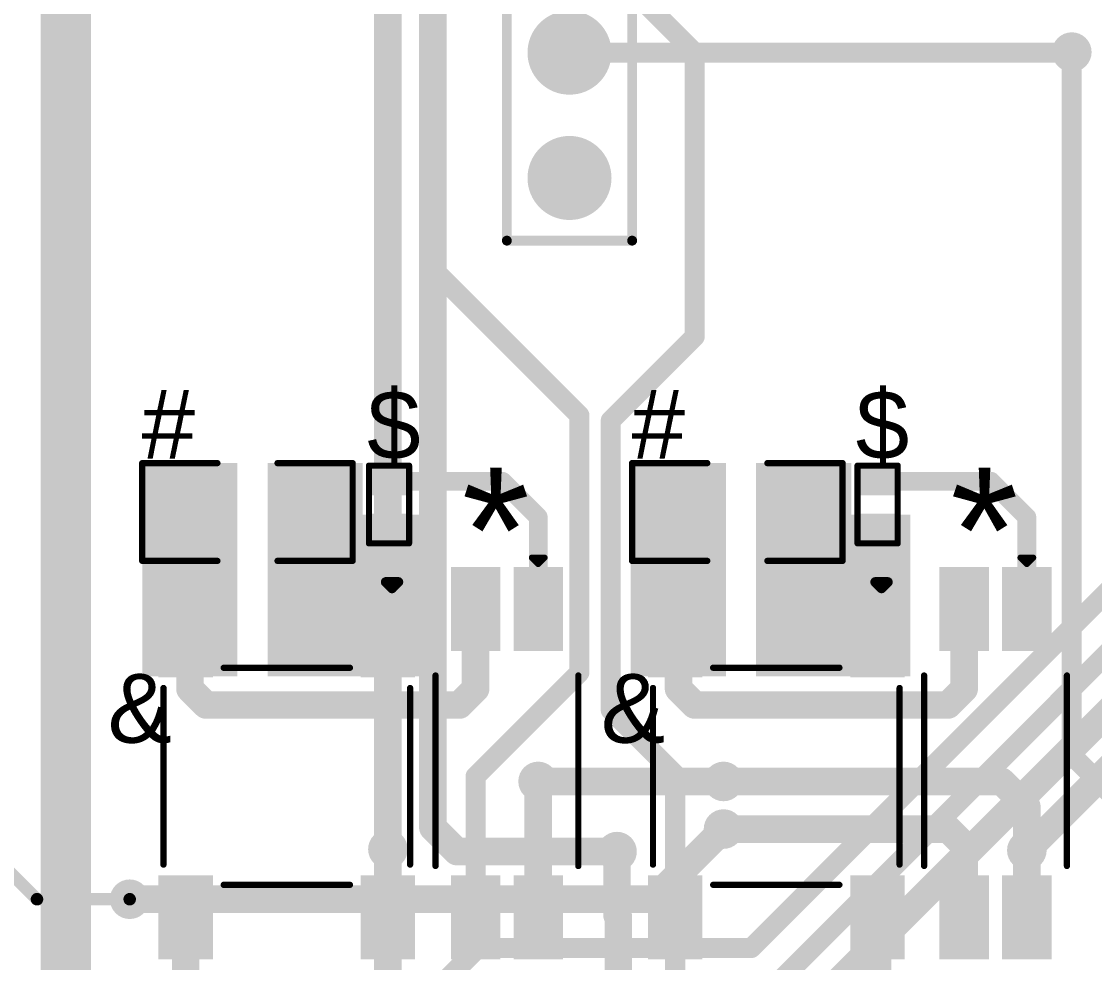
# Model space of a CAD drawing. Header units: millimetres. Extents: x -0.15 to 3.79, y -0.54 to 3.26.
# Drawn here: x 0.575 to 1.431, y 0.299 to 1.05 of the extents above; entities that cross this region are included whole.
import ezdxf

# ---------------------------------------------------------------- set-up
doc = ezdxf.new("R2010")
doc.units = ezdxf.units.MM
doc.header["$MEASUREMENT"] = 0
for name, color, linetype in [('BottomLayer', 5, 'Continuous'), ('BottomSolder', 6, 'Continuous'), ('Mechanical1', 6, 'Continuous'), ('MultiLayer', 9, 'Continuous'), ('PadHoleLayer', 156, 'Continuous'), ('TopLayer', 1, 'Continuous'), ('TopOverlay', 2, 'Continuous'), ('TopPaste', 8, 'Continuous'), ('TopSolder', 216, 'Continuous'), ('ViaHoleLayer', 16, 'Continuous')]:
    doc.layers.add(name, color=color, linetype=linetype)
doc.styles.add('Arial', font='arial.ttf', dxfattribs={"height": 0.2})

# ---------------------------------------------------------------- blocks, each defined once
blk = doc.blocks.new('C___1206_16')
at = {"layer": 'TopLayer'}
for points in [[(-0.08, 0.035), (-0.02, 0.035), (-0.02, -0.035), (-0.08, -0.035)], [(0.02, 0.035), (0.08, 0.035), (0.08, -0.035), (0.02, -0.035)]]:
    blk.add_hatch(color=1, dxfattribs=at).paths.add_polyline_path(points)
at = {"layer": 'TopPaste'}
for points in [[(-0.08, 0.035), (-0.02, 0.035), (-0.02, -0.035), (-0.08, -0.035)], [(0.02, 0.035), (0.08, 0.035), (0.08, -0.035), (0.02, -0.035)]]:
    blk.add_hatch(color=8, dxfattribs=at).paths.add_polyline_path(points)
at = {"layer": 'TopSolder'}
for points in [[(-0.084, 0.039), (-0.016, 0.039), (-0.016, -0.039), (-0.084, -0.039)], [(0.016, 0.039), (0.084, 0.039), (0.084, -0.039), (0.016, -0.039)]]:
    blk.add_hatch(color=216, dxfattribs=at).paths.add_polyline_path(points)
at = {"layer": 'TopOverlay', "const_width": 0.005}
for points in [[(-0.084, 0.039), (-0.024, 0.039)], [(-0.084, -0.039), (-0.084, 0.039)], [(0.024, 0.039), (0.084, 0.039)], [(0.084, -0.039), (0.084, 0.039)], [(-0.084, -0.039), (-0.024, -0.039)], [(0.024, -0.039), (0.084, -0.039)]]:
    blk.add_lwpolyline(points, dxfattribs=at)
at = {"layer": 'TopOverlay', "const_width": 0.0025}
for points in [[(-0.08525, 0.039, 1), (-0.08275, 0.039, 1)], [(-0.08525, 0.039, 1), (-0.08275, 0.039, 1)], [(-0.02525, 0.039, 1), (-0.02275, 0.039, 1)], [(0.02275, 0.039, 1), (0.02525, 0.039, 1)], [(0.08275, 0.039, 1), (0.08525, 0.039, 1)], [(0.08275, 0.039, 1), (0.08525, 0.039, 1)], [(-0.08525, -0.039, 1), (-0.08275, -0.039, 1)], [(-0.08525, -0.039, 1), (-0.08275, -0.039, 1)], [(-0.02525, -0.039, 1), (-0.02275, -0.039, 1)], [(0.02275, -0.039, 1), (0.02525, -0.039, 1)], [(0.08275, -0.039, 1), (0.08525, -0.039, 1)], [(0.08275, -0.039, 1), (0.08525, -0.039, 1)]]:
    blk.add_lwpolyline(points, format="xyb", close=True, dxfattribs=at)
blk = doc.blocks.new('C___1206_17')
at = {"layer": 'TopLayer'}
for points in [[(-0.08, 0.035), (-0.02, 0.035), (-0.02, -0.035), (-0.08, -0.035)], [(0.02, 0.035), (0.08, 0.035), (0.08, -0.035), (0.02, -0.035)]]:
    blk.add_hatch(color=1, dxfattribs=at).paths.add_polyline_path(points)
at = {"layer": 'TopPaste'}
for points in [[(-0.08, 0.035), (-0.02, 0.035), (-0.02, -0.035), (-0.08, -0.035)], [(0.02, 0.035), (0.08, 0.035), (0.08, -0.035), (0.02, -0.035)]]:
    blk.add_hatch(color=8, dxfattribs=at).paths.add_polyline_path(points)
at = {"layer": 'TopSolder'}
for points in [[(-0.084, 0.039), (-0.016, 0.039), (-0.016, -0.039), (-0.084, -0.039)], [(0.016, 0.039), (0.084, 0.039), (0.084, -0.039), (0.016, -0.039)]]:
    blk.add_hatch(color=216, dxfattribs=at).paths.add_polyline_path(points)
at = {"layer": 'TopOverlay', "const_width": 0.005}
for points in [[(-0.084, -0.039), (-0.084, 0.039)], [(-0.084, 0.039), (-0.024, 0.039)], [(0.024, 0.039), (0.084, 0.039)], [(0.084, -0.039), (0.084, 0.039)], [(-0.084, -0.039), (-0.024, -0.039)], [(0.024, -0.039), (0.084, -0.039)]]:
    blk.add_lwpolyline(points, dxfattribs=at)
at = {"layer": 'TopOverlay', "const_width": 0.0025}
for points in [[(-0.08525, 0.039, 1), (-0.08275, 0.039, 1)], [(-0.08525, 0.039, 1), (-0.08275, 0.039, 1)], [(-0.02525, 0.039, 1), (-0.02275, 0.039, 1)], [(0.02275, 0.039, 1), (0.02525, 0.039, 1)], [(0.08275, 0.039, 1), (0.08525, 0.039, 1)], [(0.08275, 0.039, 1), (0.08525, 0.039, 1)], [(-0.08525, -0.039, 1), (-0.08275, -0.039, 1)], [(-0.08525, -0.039, 1), (-0.08275, -0.039, 1)], [(-0.02525, -0.039, 1), (-0.02275, -0.039, 1)], [(0.02275, -0.039, 1), (0.02525, -0.039, 1)], [(0.08275, -0.039, 1), (0.08525, -0.039, 1)], [(0.08275, -0.039, 1), (0.08525, -0.039, 1)]]:
    blk.add_lwpolyline(points, format="xyb", close=True, dxfattribs=at)
blk = doc.blocks.new('SOP_4_1_27_________B____2_6___44')
at = {"layer": 'TopLayer'}
for points in [[(-0.15256, 0.04075), (-0.0935, 0.04075), (-0.0935, 0.00925), (-0.15256, 0.00925)], [(0.0935, 0.04075), (0.15256, 0.04075), (0.15256, 0.00925), (0.0935, 0.00925)], [(0.0935, 0.04075), (0.15256, 0.04075), (0.15256, 0.00925), (0.0935, 0.00925)], [(-0.15256, -0.00925), (-0.0935, -0.00925), (-0.0935, -0.04075), (-0.15256, -0.04075)], [(0.0935, -0.00925), (0.15256, -0.00925), (0.15256, -0.04075), (0.0935, -0.04075)]]:
    blk.add_hatch(color=1, dxfattribs=at).paths.add_polyline_path(points)
at = {"layer": 'TopPaste'}
for points in [[(-0.15256, 0.04075), (-0.0935, 0.04075), (-0.0935, 0.00925), (-0.15256, 0.00925)], [(0.0935, 0.04075), (0.15256, 0.04075), (0.15256, 0.00925), (0.0935, 0.00925)], [(0.0935, 0.04075), (0.15256, 0.04075), (0.15256, 0.00925), (0.0935, 0.00925)], [(-0.15256, -0.00925), (-0.0935, -0.00925), (-0.0935, -0.04075), (-0.15256, -0.04075)], [(0.0935, -0.00925), (0.15256, -0.00925), (0.15256, -0.04075), (0.0935, -0.04075)]]:
    blk.add_hatch(color=8, dxfattribs=at).paths.add_polyline_path(points)
at = {"layer": 'TopSolder'}
for points in [[(-0.15656, 0.04475), (-0.0895, 0.04475), (-0.0895, 0.00525), (-0.15656, 0.00525)], [(0.0895, 0.04475), (0.15656, 0.04475), (0.15656, 0.00525), (0.0895, 0.00525)], [(0.0895, 0.04475), (0.15656, 0.04475), (0.15656, 0.00525), (0.0895, 0.00525)], [(-0.15656, -0.00525), (-0.0895, -0.00525), (-0.0895, -0.04475), (-0.15656, -0.04475)], [(0.0895, -0.00525), (0.15656, -0.00525), (0.15656, -0.04475), (0.0895, -0.04475)]]:
    blk.add_hatch(color=216, dxfattribs=at).paths.add_polyline_path(points)
at = {"layer": 'TopOverlay', "const_width": 0.005}
for points in [[(0.082, 0.057), (-0.07, 0.057)], [(-0.159, 0.025), (-0.164, 0.03)], [(-0.164, 0.02), (-0.164, 0.03)], [(-0.164, 0.02), (-0.159, 0.025)], [(0.082, -0.057), (-0.07, -0.057)]]:
    blk.add_lwpolyline(points, dxfattribs=at)
at = {"layer": 'TopOverlay', "const_width": 0.0025}
for points in [[(-0.07125, 0.057, 1), (-0.06875, 0.057, 1)], [(0.08075, 0.057, 1), (0.08325, 0.057, 1)], [(-0.16525, 0.03, 1), (-0.16275, 0.03, 1)], [(-0.16525, 0.03, 1), (-0.16275, 0.03, 1)], [(-0.16025, 0.025, 1), (-0.15775, 0.025, 1)], [(-0.16025, 0.025, 1), (-0.15775, 0.025, 1)], [(-0.16525, 0.02, 1), (-0.16275, 0.02, 1)], [(-0.16525, 0.02, 1), (-0.16275, 0.02, 1)], [(-0.07125, -0.057, 1), (-0.06875, -0.057, 1)], [(0.08075, -0.057, 1), (0.08325, -0.057, 1)]]:
    blk.add_lwpolyline(points, format="xyb", close=True, dxfattribs=at)
blk = doc.blocks.new('SOP_4_1_27_________B____2_6___45')
at = {"layer": 'TopLayer'}
for points in [[(-0.15256, 0.04075), (-0.0935, 0.04075), (-0.0935, 0.00925), (-0.15256, 0.00925)], [(0.0935, 0.04075), (0.15256, 0.04075), (0.15256, 0.00925), (0.0935, 0.00925)], [(0.0935, 0.04075), (0.15256, 0.04075), (0.15256, 0.00925), (0.0935, 0.00925)], [(-0.15256, -0.00925), (-0.0935, -0.00925), (-0.0935, -0.04075), (-0.15256, -0.04075)], [(0.0935, -0.00925), (0.15256, -0.00925), (0.15256, -0.04075), (0.0935, -0.04075)]]:
    blk.add_hatch(color=1, dxfattribs=at).paths.add_polyline_path(points)
at = {"layer": 'TopPaste'}
for points in [[(-0.15256, 0.04075), (-0.0935, 0.04075), (-0.0935, 0.00925), (-0.15256, 0.00925)], [(0.0935, 0.04075), (0.15256, 0.04075), (0.15256, 0.00925), (0.0935, 0.00925)], [(0.0935, 0.04075), (0.15256, 0.04075), (0.15256, 0.00925), (0.0935, 0.00925)], [(-0.15256, -0.00925), (-0.0935, -0.00925), (-0.0935, -0.04075), (-0.15256, -0.04075)], [(0.0935, -0.00925), (0.15256, -0.00925), (0.15256, -0.04075), (0.0935, -0.04075)]]:
    blk.add_hatch(color=8, dxfattribs=at).paths.add_polyline_path(points)
at = {"layer": 'TopSolder'}
for points in [[(-0.15656, 0.04475), (-0.0895, 0.04475), (-0.0895, 0.00525), (-0.15656, 0.00525)], [(0.0895, 0.04475), (0.15656, 0.04475), (0.15656, 0.00525), (0.0895, 0.00525)], [(0.0895, 0.04475), (0.15656, 0.04475), (0.15656, 0.00525), (0.0895, 0.00525)], [(-0.15656, -0.00525), (-0.0895, -0.00525), (-0.0895, -0.04475), (-0.15656, -0.04475)], [(0.0895, -0.00525), (0.15656, -0.00525), (0.15656, -0.04475), (0.0895, -0.04475)]]:
    blk.add_hatch(color=216, dxfattribs=at).paths.add_polyline_path(points)
at = {"layer": 'TopOverlay', "const_width": 0.005}
for points in [[(0.082, 0.057), (-0.07, 0.057)], [(-0.159, 0.025), (-0.164, 0.03)], [(-0.164, 0.02), (-0.164, 0.03)], [(-0.164, 0.02), (-0.159, 0.025)], [(0.082, -0.057), (-0.07, -0.057)]]:
    blk.add_lwpolyline(points, dxfattribs=at)
at = {"layer": 'TopOverlay', "const_width": 0.0025}
for points in [[(-0.07125, 0.057, 1), (-0.06875, 0.057, 1)], [(0.08075, 0.057, 1), (0.08325, 0.057, 1)], [(-0.16525, 0.03, 1), (-0.16275, 0.03, 1)], [(-0.16525, 0.03, 1), (-0.16275, 0.03, 1)], [(-0.16025, 0.025, 1), (-0.15775, 0.025, 1)], [(-0.16025, 0.025, 1), (-0.15775, 0.025, 1)], [(-0.16525, 0.02, 1), (-0.16275, 0.02, 1)], [(-0.16525, 0.02, 1), (-0.16275, 0.02, 1)], [(-0.07125, -0.057, 1), (-0.06875, -0.057, 1)], [(0.08075, -0.057, 1), (0.08325, -0.057, 1)]]:
    blk.add_lwpolyline(points, format="xyb", close=True, dxfattribs=at)
blk = doc.blocks.new('R___0402_89')
at = {"layer": 'TopLayer'}
for points in [[(-0.0275, -0.0125), (-0.0275, 0.0125), (-0.0095, 0.0125), (-0.0095, -0.0125)], [(0.0095, -0.0125), (0.0095, 0.0125), (0.0275, 0.0125), (0.0275, -0.0125)]]:
    blk.add_hatch(color=1, dxfattribs=at).paths.add_polyline_path(points)
at = {"layer": 'TopPaste'}
for points in [[(-0.0275, -0.0125), (-0.0275, 0.0125), (-0.0095, 0.0125), (-0.0095, -0.0125)], [(0.0095, -0.0125), (0.0095, 0.0125), (0.0275, 0.0125), (0.0275, -0.0125)]]:
    blk.add_hatch(color=8, dxfattribs=at).paths.add_polyline_path(points)
at = {"layer": 'TopSolder'}
for points in [[(-0.02967, -0.01467), (-0.02967, 0.01467), (-0.00733, 0.01467), (-0.00733, -0.01467)], [(0.00733, -0.01467), (0.00733, 0.01467), (0.02967, 0.01467), (0.02967, -0.01467)]]:
    blk.add_hatch(color=216, dxfattribs=at).paths.add_polyline_path(points)
at = {"layer": 'TopOverlay'}
for points, const_width in [([(0.031, 0.016), (-0.031, 0.016)], 0.005), ([(-0.031, -0.016), (-0.031, 0.016)], 0.005), ([(0.031, -0.016), (0.031, 0.016)], 0.005), ([(0.031, -0.016), (-0.031, -0.016)], 0.005), ([(0.032, -0.017), (-0.032, -0.017)], 0.000127)]:
    blk.add_lwpolyline(points, dxfattribs=dict(at, const_width=const_width))
for points, const_width in [([(-0.03225, 0.016, 1), (-0.02975, 0.016, 1)], 0.0025), ([(-0.03225, 0.016, 1), (-0.02975, 0.016, 1)], 0.0025), ([(0.02975, 0.016, 1), (0.03225, 0.016, 1)], 0.0025), ([(0.02975, 0.016, 1), (0.03225, 0.016, 1)], 0.0025), ([(-0.03225, -0.016, 1), (-0.02975, -0.016, 1)], 0.0025), ([(-0.03225, -0.016, 1), (-0.02975, -0.016, 1)], 0.0025), ([(-0.03203, -0.017, 1), (-0.03197, -0.017, 1)], 0.0000635), ([(0.02975, -0.016, 1), (0.03225, -0.016, 1)], 0.0025), ([(0.02975, -0.016, 1), (0.03225, -0.016, 1)], 0.0025), ([(0.03197, -0.017, 1), (0.03203, -0.017, 1)], 0.0000635)]:
    blk.add_lwpolyline(points, format="xyb", close=True, dxfattribs=dict(at, const_width=const_width))
blk = doc.blocks.new('R___0402_90')
at = {"layer": 'TopLayer'}
for points in [[(-0.0275, -0.0125), (-0.0275, 0.0125), (-0.0095, 0.0125), (-0.0095, -0.0125)], [(0.0095, -0.0125), (0.0095, 0.0125), (0.0275, 0.0125), (0.0275, -0.0125)]]:
    blk.add_hatch(color=1, dxfattribs=at).paths.add_polyline_path(points)
at = {"layer": 'TopPaste'}
for points in [[(-0.0275, -0.0125), (-0.0275, 0.0125), (-0.0095, 0.0125), (-0.0095, -0.0125)], [(0.0095, -0.0125), (0.0095, 0.0125), (0.0275, 0.0125), (0.0275, -0.0125)]]:
    blk.add_hatch(color=8, dxfattribs=at).paths.add_polyline_path(points)
at = {"layer": 'TopSolder'}
for points in [[(-0.02967, -0.01467), (-0.02967, 0.01467), (-0.00733, 0.01467), (-0.00733, -0.01467)], [(0.00733, -0.01467), (0.00733, 0.01467), (0.02967, 0.01467), (0.02967, -0.01467)]]:
    blk.add_hatch(color=216, dxfattribs=at).paths.add_polyline_path(points)
at = {"layer": 'TopOverlay'}
for points, const_width in [([(0.031, 0.016), (-0.031, 0.016)], 0.005), ([(-0.031, -0.016), (-0.031, 0.016)], 0.005), ([(0.031, -0.016), (0.031, 0.016)], 0.005), ([(0.031, -0.016), (-0.031, -0.016)], 0.005), ([(0.032, -0.017), (-0.032, -0.017)], 0.000127)]:
    blk.add_lwpolyline(points, dxfattribs=dict(at, const_width=const_width))
for points, const_width in [([(-0.03225, 0.016, 1), (-0.02975, 0.016, 1)], 0.0025), ([(-0.03225, 0.016, 1), (-0.02975, 0.016, 1)], 0.0025), ([(0.02975, 0.016, 1), (0.03225, 0.016, 1)], 0.0025), ([(0.02975, 0.016, 1), (0.03225, 0.016, 1)], 0.0025), ([(-0.03225, -0.016, 1), (-0.02975, -0.016, 1)], 0.0025), ([(-0.03225, -0.016, 1), (-0.02975, -0.016, 1)], 0.0025), ([(-0.03203, -0.017, 1), (-0.03197, -0.017, 1)], 0.0000635), ([(0.02975, -0.016, 1), (0.03225, -0.016, 1)], 0.0025), ([(0.02975, -0.016, 1), (0.03225, -0.016, 1)], 0.0025), ([(0.03197, -0.017, 1), (0.03203, -0.017, 1)], 0.0000635)]:
    blk.add_lwpolyline(points, format="xyb", close=True, dxfattribs=dict(at, const_width=const_width))
blk = doc.blocks.new('HDR1X6__105')
at = {"layer": 'BottomLayer'}
blk.add_hatch(color=5, dxfattribs=at).paths.add_polyline_path([(-0.02953, 0.02953), (0.02953, 0.02953), (0.02953, -0.02953), (-0.02953, -0.02953)])
h = blk.add_hatch(color=5, dxfattribs=at)
edge = h.paths.add_edge_path()
edge.add_arc((0.1, 0), 0.02953, 0, 360)
h = blk.add_hatch(color=5, dxfattribs=at)
edge = h.paths.add_edge_path()
edge.add_arc((0.2, 0), 0.02953, 0, 360)
h = blk.add_hatch(color=5, dxfattribs=at)
edge = h.paths.add_edge_path()
edge.add_arc((0.3, 0), 0.02953, 0, 360)
h = blk.add_hatch(color=5, dxfattribs=at)
edge = h.paths.add_edge_path()
edge.add_arc((0.4, 0), 0.02953, 0, 360)
h = blk.add_hatch(color=5, dxfattribs=at)
edge = h.paths.add_edge_path()
edge.add_arc((0.5, 0), 0.02953, 0, 360)
at = {"layer": 'BottomSolder'}
blk.add_hatch(color=6, dxfattribs=at).paths.add_polyline_path([(-0.03353, 0.03353), (0.03353, 0.03353), (0.03353, -0.03353), (-0.03353, -0.03353)])
h = blk.add_hatch(color=6, dxfattribs=at)
edge = h.paths.add_edge_path()
edge.add_arc((0.1, 0), 0.03353, 0, 360)
h = blk.add_hatch(color=6, dxfattribs=at)
edge = h.paths.add_edge_path()
edge.add_arc((0.2, 0), 0.03353, 0, 360)
h = blk.add_hatch(color=6, dxfattribs=at)
edge = h.paths.add_edge_path()
edge.add_arc((0.3, 0), 0.03353, 0, 360)
h = blk.add_hatch(color=6, dxfattribs=at)
edge = h.paths.add_edge_path()
edge.add_arc((0.4, 0), 0.03353, 0, 360)
h = blk.add_hatch(color=6, dxfattribs=at)
edge = h.paths.add_edge_path()
edge.add_arc((0.5, 0), 0.03353, 0, 360)
at = {"layer": 'MultiLayer'}
blk.add_hatch(color=9, dxfattribs=at).paths.add_polyline_path([(-0.02953, 0.02953), (0.02953, 0.02953), (0.02953, -0.02953), (-0.02953, -0.02953)])
h = blk.add_hatch(color=9, dxfattribs=at)
edge = h.paths.add_edge_path()
edge.add_arc((0.1, 0), 0.02953, 0, 360)
h = blk.add_hatch(color=9, dxfattribs=at)
edge = h.paths.add_edge_path()
edge.add_arc((0.2, 0), 0.02953, 0, 360)
h = blk.add_hatch(color=9, dxfattribs=at)
edge = h.paths.add_edge_path()
edge.add_arc((0.3, 0), 0.02953, 0, 360)
h = blk.add_hatch(color=9, dxfattribs=at)
edge = h.paths.add_edge_path()
edge.add_arc((0.4, 0), 0.02953, 0, 360)
h = blk.add_hatch(color=9, dxfattribs=at)
edge = h.paths.add_edge_path()
edge.add_arc((0.5, 0), 0.02953, 0, 360)
at = {"layer": 'PadHoleLayer'}
h = blk.add_hatch(color=156, dxfattribs=at)
edge = h.paths.add_edge_path()
edge.add_arc((0, 0), 0.01772, 0, 360)
h = blk.add_hatch(color=156, dxfattribs=at)
edge = h.paths.add_edge_path()
edge.add_arc((0.1, 0), 0.01772, 0, 360)
h = blk.add_hatch(color=156, dxfattribs=at)
edge = h.paths.add_edge_path()
edge.add_arc((0.2, 0), 0.01772, 0, 360)
h = blk.add_hatch(color=156, dxfattribs=at)
edge = h.paths.add_edge_path()
edge.add_arc((0.3, 0), 0.01772, 0, 360)
h = blk.add_hatch(color=156, dxfattribs=at)
edge = h.paths.add_edge_path()
edge.add_arc((0.4, 0), 0.01772, 0, 360)
h = blk.add_hatch(color=156, dxfattribs=at)
edge = h.paths.add_edge_path()
edge.add_arc((0.5, 0), 0.01772, 0, 360)
at = {"layer": 'TopLayer'}
blk.add_hatch(color=1, dxfattribs=at).paths.add_polyline_path([(-0.02953, 0.02953), (0.02953, 0.02953), (0.02953, -0.02953), (-0.02953, -0.02953)])
h = blk.add_hatch(color=1, dxfattribs=at)
edge = h.paths.add_edge_path()
edge.add_arc((0.1, 0), 0.02953, 0, 360)
h = blk.add_hatch(color=1, dxfattribs=at)
edge = h.paths.add_edge_path()
edge.add_arc((0.2, 0), 0.02953, 0, 360)
h = blk.add_hatch(color=1, dxfattribs=at)
edge = h.paths.add_edge_path()
edge.add_arc((0.3, 0), 0.02953, 0, 360)
h = blk.add_hatch(color=1, dxfattribs=at)
edge = h.paths.add_edge_path()
edge.add_arc((0.4, 0), 0.02953, 0, 360)
h = blk.add_hatch(color=1, dxfattribs=at)
edge = h.paths.add_edge_path()
edge.add_arc((0.5, 0), 0.02953, 0, 360)
at = {"layer": 'TopSolder'}
blk.add_hatch(color=216, dxfattribs=at).paths.add_polyline_path([(-0.03353, 0.03353), (0.03353, 0.03353), (0.03353, -0.03353), (-0.03353, -0.03353)])
h = blk.add_hatch(color=216, dxfattribs=at)
edge = h.paths.add_edge_path()
edge.add_arc((0.1, 0), 0.03353, 0, 360)
h = blk.add_hatch(color=216, dxfattribs=at)
edge = h.paths.add_edge_path()
edge.add_arc((0.2, 0), 0.03353, 0, 360)
h = blk.add_hatch(color=216, dxfattribs=at)
edge = h.paths.add_edge_path()
edge.add_arc((0.3, 0), 0.03353, 0, 360)
h = blk.add_hatch(color=216, dxfattribs=at)
edge = h.paths.add_edge_path()
edge.add_arc((0.4, 0), 0.03353, 0, 360)
h = blk.add_hatch(color=216, dxfattribs=at)
edge = h.paths.add_edge_path()
edge.add_arc((0.5, 0), 0.03353, 0, 360)
at = {"layer": 'TopOverlay', "const_width": 0.00787}
for points in [[(0.55, 0.05), (-0.05, 0.05)], [(-0.05, -0.05), (-0.05, 0.05)], [(0.55, -0.05), (0.55, 0.05)], [(0.55, -0.05), (-0.05, -0.05)]]:
    blk.add_lwpolyline(points, dxfattribs=at)
at = {"layer": 'TopOverlay', "const_width": 0.00394}
for points in [[(-0.05197, 0.05, 1), (-0.04803, 0.05, 1)], [(-0.05197, 0.05, 1), (-0.04803, 0.05, 1)], [(0.54803, 0.05, 1), (0.55197, 0.05, 1)], [(0.54803, 0.05, 1), (0.55197, 0.05, 1)], [(-0.05197, -0.05, 1), (-0.04803, -0.05, 1)], [(-0.05197, -0.05, 1), (-0.04803, -0.05, 1)], [(0.54803, -0.05, 1), (0.55197, -0.05, 1)], [(0.54803, -0.05, 1), (0.55197, -0.05, 1)]]:
    blk.add_lwpolyline(points, format="xyb", close=True, dxfattribs=at)
blk = doc.blocks.new('ABS_185')
at = {"layer": 'TopLayer'}
for points in [[(-0.14213, 0.09843), (-0.08307, 0.09843), (-0.08307, 0.06299), (-0.14213, 0.06299)], [(0.08307, 0.09843), (0.14213, 0.09843), (0.14213, 0.06299), (0.08307, 0.06299)], [(-0.14213, -0.06299), (-0.08307, -0.06299), (-0.08307, -0.09843), (-0.14213, -0.09843)], [(0.08307, -0.06299), (0.14213, -0.06299), (0.14213, -0.09843), (0.08307, -0.09843)]]:
    blk.add_hatch(color=1, dxfattribs=at).paths.add_polyline_path(points)
at = {"layer": 'TopPaste'}
for points in [[(-0.14213, 0.09843), (-0.08307, 0.09843), (-0.08307, 0.06299), (-0.14213, 0.06299)], [(0.08307, 0.09843), (0.14213, 0.09843), (0.14213, 0.06299), (0.08307, 0.06299)], [(-0.14213, -0.06299), (-0.08307, -0.06299), (-0.08307, -0.09843), (-0.14213, -0.09843)], [(0.08307, -0.06299), (0.14213, -0.06299), (0.14213, -0.09843), (0.08307, -0.09843)]]:
    blk.add_hatch(color=8, dxfattribs=at).paths.add_polyline_path(points)
at = {"layer": 'TopSolder'}
for points in [[(-0.14613, 0.10243), (-0.07907, 0.10243), (-0.07907, 0.05899), (-0.14613, 0.05899)], [(0.07907, 0.10243), (0.14613, 0.10243), (0.14613, 0.05899), (0.07907, 0.05899)], [(-0.14613, -0.05899), (-0.07907, -0.05899), (-0.07907, -0.10243), (-0.14613, -0.10243)], [(0.07907, -0.05899), (0.14613, -0.05899), (0.14613, -0.10243), (0.07907, -0.10243)]]:
    blk.add_hatch(color=216, dxfattribs=at).paths.add_polyline_path(points)
at = {"layer": 'TopOverlay'}
for points, const_width in [([(0.07047, 0.09843), (-0.07047, 0.09843)], 0.005), ([(-0.155, 0.079), (-0.155, 0.089)], 0.00787), ([(-0.15, 0.084), (-0.155, 0.089)], 0.00787), ([(-0.155, 0.079), (-0.15, 0.084)], 0.00787), ([(-0.08661, -0.05039), (-0.08661, 0.05039)], 0.005), ([(0.08661, -0.05039), (0.08661, 0.05039)], 0.005), ([(0.07047, -0.09843), (-0.07047, -0.09843)], 0.005)]:
    blk.add_lwpolyline(points, dxfattribs=dict(at, const_width=const_width))
for points, const_width in [([(-0.07172, 0.09843, 1), (-0.06922, 0.09843, 1)], 0.0025), ([(0.06922, 0.09843, 1), (0.07172, 0.09843, 1)], 0.0025), ([(-0.15697, 0.089, 1), (-0.15303, 0.089, 1)], 0.00394), ([(-0.15697, 0.089, 1), (-0.15303, 0.089, 1)], 0.00394), ([(-0.15197, 0.084, 1), (-0.14803, 0.084, 1)], 0.00394), ([(-0.15197, 0.084, 1), (-0.14803, 0.084, 1)], 0.00394), ([(-0.15697, 0.079, 1), (-0.15303, 0.079, 1)], 0.00394), ([(-0.15697, 0.079, 1), (-0.15303, 0.079, 1)], 0.00394), ([(-0.08786, 0.05039, 1), (-0.08536, 0.05039, 1)], 0.0025), ([(0.08536, 0.05039, 1), (0.08786, 0.05039, 1)], 0.0025), ([(-0.08786, -0.05039, 1), (-0.08536, -0.05039, 1)], 0.0025), ([(0.08536, -0.05039, 1), (0.08786, -0.05039, 1)], 0.0025), ([(-0.07172, -0.09843, 1), (-0.06922, -0.09843, 1)], 0.0025), ([(0.06922, -0.09843, 1), (0.07172, -0.09843, 1)], 0.0025)]:
    blk.add_lwpolyline(points, format="xyb", close=True, dxfattribs=dict(at, const_width=const_width))
blk = doc.blocks.new('ABS_186')
at = {"layer": 'TopLayer'}
for points in [[(-0.14213, 0.09843), (-0.08307, 0.09843), (-0.08307, 0.06299), (-0.14213, 0.06299)], [(0.08307, 0.09843), (0.14213, 0.09843), (0.14213, 0.06299), (0.08307, 0.06299)], [(-0.14213, -0.06299), (-0.08307, -0.06299), (-0.08307, -0.09843), (-0.14213, -0.09843)], [(0.08307, -0.06299), (0.14213, -0.06299), (0.14213, -0.09843), (0.08307, -0.09843)]]:
    blk.add_hatch(color=1, dxfattribs=at).paths.add_polyline_path(points)
at = {"layer": 'TopPaste'}
for points in [[(-0.14213, 0.09843), (-0.08307, 0.09843), (-0.08307, 0.06299), (-0.14213, 0.06299)], [(0.08307, 0.09843), (0.14213, 0.09843), (0.14213, 0.06299), (0.08307, 0.06299)], [(-0.14213, -0.06299), (-0.08307, -0.06299), (-0.08307, -0.09843), (-0.14213, -0.09843)], [(0.08307, -0.06299), (0.14213, -0.06299), (0.14213, -0.09843), (0.08307, -0.09843)]]:
    blk.add_hatch(color=8, dxfattribs=at).paths.add_polyline_path(points)
at = {"layer": 'TopSolder'}
for points in [[(-0.14613, 0.10243), (-0.07907, 0.10243), (-0.07907, 0.05899), (-0.14613, 0.05899)], [(0.07907, 0.10243), (0.14613, 0.10243), (0.14613, 0.05899), (0.07907, 0.05899)], [(-0.14613, -0.05899), (-0.07907, -0.05899), (-0.07907, -0.10243), (-0.14613, -0.10243)], [(0.07907, -0.05899), (0.14613, -0.05899), (0.14613, -0.10243), (0.07907, -0.10243)]]:
    blk.add_hatch(color=216, dxfattribs=at).paths.add_polyline_path(points)
at = {"layer": 'TopOverlay'}
for points, const_width in [([(0.07047, 0.09843), (-0.07047, 0.09843)], 0.005), ([(-0.155, 0.079), (-0.155, 0.089)], 0.00787), ([(-0.15, 0.084), (-0.155, 0.089)], 0.00787), ([(-0.155, 0.079), (-0.15, 0.084)], 0.00787), ([(-0.08661, -0.05039), (-0.08661, 0.05039)], 0.005), ([(0.08661, -0.05039), (0.08661, 0.05039)], 0.005), ([(0.07047, -0.09843), (-0.07047, -0.09843)], 0.005)]:
    blk.add_lwpolyline(points, dxfattribs=dict(at, const_width=const_width))
for points, const_width in [([(-0.07172, 0.09843, 1), (-0.06922, 0.09843, 1)], 0.0025), ([(0.06922, 0.09843, 1), (0.07172, 0.09843, 1)], 0.0025), ([(-0.15697, 0.089, 1), (-0.15303, 0.089, 1)], 0.00394), ([(-0.15697, 0.089, 1), (-0.15303, 0.089, 1)], 0.00394), ([(-0.15197, 0.084, 1), (-0.14803, 0.084, 1)], 0.00394), ([(-0.15197, 0.084, 1), (-0.14803, 0.084, 1)], 0.00394), ([(-0.15697, 0.079, 1), (-0.15303, 0.079, 1)], 0.00394), ([(-0.15697, 0.079, 1), (-0.15303, 0.079, 1)], 0.00394), ([(-0.08786, 0.05039, 1), (-0.08536, 0.05039, 1)], 0.0025), ([(0.08536, 0.05039, 1), (0.08786, 0.05039, 1)], 0.0025), ([(-0.08786, -0.05039, 1), (-0.08536, -0.05039, 1)], 0.0025), ([(0.08536, -0.05039, 1), (0.08786, -0.05039, 1)], 0.0025), ([(-0.07172, -0.09843, 1), (-0.06922, -0.09843, 1)], 0.0025), ([(0.06922, -0.09843, 1), (0.07172, -0.09843, 1)], 0.0025)]:
    blk.add_lwpolyline(points, format="xyb", close=True, dxfattribs=dict(at, const_width=const_width))

msp = doc.modelspace()

# ---------------------------------------------------------------- hatches: boundary and pattern name
at = {"layer": 'BottomLayer'}
h = msp.add_hatch(color=5, dxfattribs=at)
edge = h.paths.add_edge_path()
edge.add_arc((1.413, 1.026), 0.01181, 0, 360)
h = msp.add_hatch(color=5, dxfattribs=at)
edge = h.paths.add_edge_path()
edge.add_arc((0.987, 0.444), 0.01181, 0, 360)
h = msp.add_hatch(color=5, dxfattribs=at)
edge = h.paths.add_edge_path()
edge.add_arc((1.135, 0.444), 0.01181, 0, 360)
h = msp.add_hatch(color=5, dxfattribs=at)
edge = h.paths.add_edge_path()
edge.add_arc((1.135, 0.406), 0.01181, 0, 360)
h = msp.add_hatch(color=5, dxfattribs=at)
edge = h.paths.add_edge_path()
edge.add_arc((0.86711, 0.38989), 0.01181, 0, 360)
h = msp.add_hatch(color=5, dxfattribs=at)
edge = h.paths.add_edge_path()
edge.add_arc((1.05, 0.388), 0.01181, 0, 360)
h = msp.add_hatch(color=5, dxfattribs=at)
edge = h.paths.add_edge_path()
edge.add_arc((1.37711, 0.389), 0.01181, 0, 360)
h = msp.add_hatch(color=5, dxfattribs=at)
edge = h.paths.add_edge_path()
edge.add_arc((0.661, 0.35), 0.01181, 0, 360)
at = {"layer": 'BottomSolder'}
h = msp.add_hatch(color=6, dxfattribs=at)
edge = h.paths.add_edge_path()
edge.add_arc((1.413, 1.026), 0.01581, 0, 360)
h = msp.add_hatch(color=6, dxfattribs=at)
edge = h.paths.add_edge_path()
edge.add_arc((0.987, 0.444), 0.01581, 0, 360)
h = msp.add_hatch(color=6, dxfattribs=at)
edge = h.paths.add_edge_path()
edge.add_arc((1.135, 0.444), 0.01581, 0, 360)
h = msp.add_hatch(color=6, dxfattribs=at)
edge = h.paths.add_edge_path()
edge.add_arc((1.135, 0.406), 0.01581, 0, 360)
h = msp.add_hatch(color=6, dxfattribs=at)
edge = h.paths.add_edge_path()
edge.add_arc((0.86711, 0.38989), 0.01581, 0, 360)
h = msp.add_hatch(color=6, dxfattribs=at)
edge = h.paths.add_edge_path()
edge.add_arc((1.05, 0.388), 0.01581, 0, 360)
h = msp.add_hatch(color=6, dxfattribs=at)
edge = h.paths.add_edge_path()
edge.add_arc((1.37711, 0.389), 0.01581, 0, 360)
h = msp.add_hatch(color=6, dxfattribs=at)
edge = h.paths.add_edge_path()
edge.add_arc((0.661, 0.35), 0.01581, 0, 360)
at = {"layer": 'TopLayer'}
h = msp.add_hatch(color=1, dxfattribs=at)
edge = h.paths.add_edge_path()
edge.add_arc((1.413, 1.026), 0.01181, 0, 360)
for points in [[(0.671, 0.528), (0.747, 0.528), (0.747, 0.698), (0.671, 0.698)], [(0.771, 0.528), (0.847, 0.528), (0.847, 0.698), (0.771, 0.698)], [(1.061, 0.528), (1.137, 0.528), (1.137, 0.698), (1.061, 0.698)], [(1.161, 0.528), (1.237, 0.528), (1.237, 0.698), (1.161, 0.698)], [(0.833, 0.528), (0.894, 0.528), (0.894, 0.657), (0.833, 0.657)], [(1.223, 0.528), (1.284, 0.528), (1.284, 0.657), (1.223, 0.657)]]:
    msp.add_hatch(color=1, dxfattribs=at).paths.add_polyline_path(points)
h = msp.add_hatch(color=1, dxfattribs=at)
edge = h.paths.add_edge_path()
edge.add_arc((0.987, 0.444), 0.01181, 0, 360)
h = msp.add_hatch(color=1, dxfattribs=at)
edge = h.paths.add_edge_path()
edge.add_arc((1.135, 0.444), 0.01181, 0, 360)
h = msp.add_hatch(color=1, dxfattribs=at)
edge = h.paths.add_edge_path()
edge.add_arc((1.135, 0.406), 0.01181, 0, 360)
h = msp.add_hatch(color=1, dxfattribs=at)
edge = h.paths.add_edge_path()
edge.add_arc((0.86711, 0.38989), 0.01181, 0, 360)
h = msp.add_hatch(color=1, dxfattribs=at)
edge = h.paths.add_edge_path()
edge.add_arc((1.05, 0.388), 0.01181, 0, 360)
h = msp.add_hatch(color=1, dxfattribs=at)
edge = h.paths.add_edge_path()
edge.add_arc((1.37711, 0.389), 0.01181, 0, 360)
h = msp.add_hatch(color=1, dxfattribs=at)
edge = h.paths.add_edge_path()
edge.add_arc((0.661, 0.35), 0.01181, 0, 360)
at = {"layer": 'TopSolder'}
h = msp.add_hatch(color=216, dxfattribs=at)
edge = h.paths.add_edge_path()
edge.add_arc((1.413, 1.026), 0.01581, 0, 360)
h = msp.add_hatch(color=216, dxfattribs=at)
edge = h.paths.add_edge_path()
edge.add_arc((0.987, 0.444), 0.01581, 0, 360)
h = msp.add_hatch(color=216, dxfattribs=at)
edge = h.paths.add_edge_path()
edge.add_arc((1.135, 0.444), 0.01581, 0, 360)
h = msp.add_hatch(color=216, dxfattribs=at)
edge = h.paths.add_edge_path()
edge.add_arc((1.135, 0.406), 0.01581, 0, 360)
h = msp.add_hatch(color=216, dxfattribs=at)
edge = h.paths.add_edge_path()
edge.add_arc((0.86711, 0.38989), 0.01581, 0, 360)
h = msp.add_hatch(color=216, dxfattribs=at)
edge = h.paths.add_edge_path()
edge.add_arc((1.05, 0.388), 0.01581, 0, 360)
h = msp.add_hatch(color=216, dxfattribs=at)
edge = h.paths.add_edge_path()
edge.add_arc((1.37711, 0.389), 0.01581, 0, 360)
h = msp.add_hatch(color=216, dxfattribs=at)
edge = h.paths.add_edge_path()
edge.add_arc((0.661, 0.35), 0.01581, 0, 360)
at = {"layer": 'ViaHoleLayer'}
h = msp.add_hatch(color=16, dxfattribs=at)
edge = h.paths.add_edge_path()
edge.add_arc((1.413, 1.026), 0.00591, 0, 360)
h = msp.add_hatch(color=16, dxfattribs=at)
edge = h.paths.add_edge_path()
edge.add_arc((0.987, 0.444), 0.00591, 0, 360)
h = msp.add_hatch(color=16, dxfattribs=at)
edge = h.paths.add_edge_path()
edge.add_arc((1.135, 0.444), 0.00591, 0, 360)
h = msp.add_hatch(color=16, dxfattribs=at)
edge = h.paths.add_edge_path()
edge.add_arc((1.135, 0.406), 0.00591, 0, 360)
h = msp.add_hatch(color=16, dxfattribs=at)
edge = h.paths.add_edge_path()
edge.add_arc((0.86711, 0.38989), 0.00591, 0, 360)
h = msp.add_hatch(color=16, dxfattribs=at)
edge = h.paths.add_edge_path()
edge.add_arc((1.37711, 0.389), 0.00591, 0, 360)
h = msp.add_hatch(color=16, dxfattribs=at)
edge = h.paths.add_edge_path()
edge.add_arc((1.05, 0.388), 0.00591, 0, 360)
h = msp.add_hatch(color=16, dxfattribs=at)
edge = h.paths.add_edge_path()
edge.add_arc((0.661, 0.35), 0.00591, 0, 360)

# ---------------------------------------------------------------- linework, layer by layer
at = {"layer": 'BottomLayer'}
for points, const_width in [([(0.61, -0.264), (0.61, 1.328)], 0.04), ([(0.86711, 0.38989), (0.86711, 1.2806)], 0.022), ([(0.903, 0.40724), (0.903, 1.21649)], 0.022), ([(1.01206, 1.02554), (1.41046, 1.02554)], 0.016), ([(1.41046, 1.02554), (1.413, 1.023)], 0.016), ([(1.157, 0.311), (1.69454, 0.84854)], 0.016), ([(1.102, 0.207), (1.715, 0.82)], 0.016), ([(1.225, 0.28258), (1.73142, 0.789)], 0.022), ([(1.37711, 0.389), (1.45711, 0.469)], 0.022), ([(0.98711, 0.444), (1.135, 0.444)], 0.022), ([(0.903, 0.40724), (0.92224, 0.388)], 0.022), ([(1.079, 0.35), (1.135, 0.406)], 0.022), ([(0.92224, 0.388), (1.05, 0.388)], 0.022), ([(0.661, 0.35), (1.079, 0.35)], 0.022), ([(0.848, 0.22), (0.939, 0.311)], 0.016), ([(0.939, 0.311), (1.157, 0.311)], 0.016)]:
    msp.add_lwpolyline(points, dxfattribs=dict(at, const_width=const_width))
for points, const_width in [([(1.00806, 1.02554, 1), (1.01606, 1.02554, 1)], 0.008), ([(1.40646, 1.02554, 1), (1.41446, 1.02554, 1)], 0.008), ([(1.40646, 1.02554, 1), (1.41446, 1.02554, 1)], 0.008), ([(1.409, 1.023, 1), (1.417, 1.023, 1)], 0.008), ([(0.98161, 0.444, 1), (0.99261, 0.444, 1)], 0.011), ([(1.1295, 0.444, 1), (1.1405, 0.444, 1)], 0.011), ([(0.8975, 0.40724, 1), (0.9085, 0.40724, 1)], 0.011), ([(0.8975, 0.40724, 1), (0.9085, 0.40724, 1)], 0.011), ([(1.1295, 0.406, 1), (1.1405, 0.406, 1)], 0.011), ([(0.86161, 0.38989, 1), (0.87261, 0.38989, 1)], 0.011), ([(0.91674, 0.388, 1), (0.92774, 0.388, 1)], 0.011), ([(0.91674, 0.388, 1), (0.92774, 0.388, 1)], 0.011), ([(1.0445, 0.388, 1), (1.0555, 0.388, 1)], 0.011), ([(1.37161, 0.389, 1), (1.38261, 0.389, 1)], 0.011), ([(0.6555, 0.35, 1), (0.6665, 0.35, 1)], 0.011), ([(1.0735, 0.35, 1), (1.0845, 0.35, 1)], 0.011), ([(1.0735, 0.35, 1), (1.0845, 0.35, 1)], 0.011), ([(0.935, 0.311, 1), (0.943, 0.311, 1)], 0.008), ([(0.935, 0.311, 1), (0.943, 0.311, 1)], 0.008), ([(1.153, 0.311, 1), (1.161, 0.311, 1)], 0.008), ([(1.153, 0.311, 1), (1.161, 0.311, 1)], 0.008)]:
    msp.add_lwpolyline(points, format="xyb", close=True, dxfattribs=dict(at, const_width=const_width))
at = {"layer": 'Mechanical1', "const_width": 0.01}
msp.add_lwpolyline([(0.611, -0.534), (0.611, 1.501)], dxfattribs=at)
msp.add_lwpolyline([(0.611, -0.534), (0.611, 1.501)], dxfattribs=at)
at = {"layer": 'TopLayer'}
for points, const_width in [([(0.905, 0.851), (0.905, 1.404)], 0.016), ([(1.01206, 1.12554), (1.112, 1.0256)], 0.016), ([(1.112, 0.799), (1.112, 1.0256)], 0.016), ([(1.413, 0.465), (1.413, 1.026)], 0.016), ([(0.905, 0.851), (1.02, 0.736)], 0.016), ([(1.045, 0.732), (1.112, 0.799)], 0.016), ([(1.02, 0.531), (1.02, 0.736)], 0.016), ([(1.045, 0.50087), (1.045, 0.732)], 0.016), ([(0.868, 0.6835), (0.9585, 0.6835)], 0.015), ([(0.9585, 0.6835), (0.98711, 0.65489)], 0.015), ([(1.258, 0.6835), (1.3485, 0.6835)], 0.015), ([(1.3485, 0.6835), (1.37711, 0.65489)], 0.015), ([(0.98711, 0.58157), (0.98711, 0.65489)], 0.015), ([(1.37711, 0.58157), (1.37711, 0.65489)], 0.015), ([(0.93711, 0.51789), (0.93711, 0.58157)], 0.022), ([(1.32711, 0.51789), (1.32711, 0.58157)], 0.022), ([(0.70569, 0.5607), (0.70911, 0.55728)], 0.022), ([(0.70911, 0.51789), (0.70911, 0.55728)], 0.022), ([(1.09569, 0.5607), (1.09911, 0.55728)], 0.022), ([(1.09911, 0.51789), (1.09911, 0.55728)], 0.022), ([(0.93711, 0.44811), (1.02, 0.531)], 0.016), ([(0.70911, 0.51789), (0.722, 0.505)], 0.022), ([(0.92422, 0.505), (0.93711, 0.51789)], 0.022), ([(1.09911, 0.51789), (1.112, 0.505)], 0.022), ([(1.31422, 0.505), (1.32711, 0.51789)], 0.022), ([(0.722, 0.505), (0.92422, 0.505)], 0.022), ([(1.112, 0.505), (1.31422, 0.505)], 0.022), ([(1.045, 0.50087), (1.0964, 0.44946)], 0.016), ([(1.413, 0.465), (1.4914, 0.3866)], 0.01598), ([(0.93711, 0.3355), (0.93711, 0.44811)], 0.016), ([(0.98711, 0.3355), (0.98711, 0.444)], 0.022), ([(1.0964, 0.3355), (1.0964, 0.44946)], 0.016), ([(1.135, 0.444), (1.357, 0.444)], 0.022), ([(1.357, 0.444), (1.37711, 0.42389)], 0.022), ([(1.37711, 0.389), (1.37711, 0.42389)], 0.022), ([(0.527, 0.41), (0.587, 0.35)], 0.01), ([(1.135, 0.406), (1.31422, 0.406)], 0.022), ([(1.31422, 0.406), (1.32711, 0.39311)], 0.022), ([(1.32711, 0.3355), (1.32711, 0.39311)], 0.022), ([(0.86711, 0.3355), (0.86711, 0.38989)], 0.022), ([(1.05, 0.33728), (1.05, 0.388)], 0.022), ([(1.37711, 0.3355), (1.37711, 0.389)], 0.022), ([(0.587, 0.35), (0.661, 0.35)], 0.01), ([(0.70569, 0.27069), (0.70569, 0.3355)], 0.022), ([(0.86711, 0.25626), (0.86711, 0.3355)], 0.022), ([(1.05, 0.33728), (1.051, 0.33628)], 0.022), ([(1.051, 0.286), (1.051, 0.33628)], 0.022), ([(1.0964, 0.2604), (1.0964, 0.3355)], 0.016), ([(1.25782, 0.25626), (1.25782, 0.3355)], 0.022)]:
    msp.add_lwpolyline(points, dxfattribs=dict(at, const_width=const_width))
for points, const_width in [([(1.108, 1.0256, 1), (1.116, 1.0256, 1)], 0.008), ([(1.108, 1.0256, 1), (1.116, 1.0256, 1)], 0.008), ([(1.409, 1.026, 1), (1.417, 1.026, 1)], 0.008), ([(0.901, 0.851, 1), (0.909, 0.851, 1)], 0.008), ([(0.901, 0.851, 1), (0.909, 0.851, 1)], 0.008), ([(1.108, 0.799, 1), (1.116, 0.799, 1)], 0.008), ([(1.108, 0.799, 1), (1.116, 0.799, 1)], 0.008), ([(1.016, 0.736, 1), (1.024, 0.736, 1)], 0.008), ([(1.016, 0.736, 1), (1.024, 0.736, 1)], 0.008), ([(1.041, 0.732, 1), (1.049, 0.732, 1)], 0.008), ([(1.041, 0.732, 1), (1.049, 0.732, 1)], 0.008), ([(0.86425, 0.6835, 1), (0.87175, 0.6835, 1)], 0.0075), ([(0.95475, 0.6835, 1), (0.96225, 0.6835, 1)], 0.0075), ([(0.95475, 0.6835, 1), (0.96225, 0.6835, 1)], 0.0075), ([(1.25425, 0.6835, 1), (1.26175, 0.6835, 1)], 0.0075), ([(1.34475, 0.6835, 1), (1.35225, 0.6835, 1)], 0.0075), ([(1.34475, 0.6835, 1), (1.35225, 0.6835, 1)], 0.0075), ([(0.98336, 0.65489, 1), (0.99086, 0.65489, 1)], 0.0075), ([(0.98336, 0.65489, 1), (0.99086, 0.65489, 1)], 0.0075), ([(1.37336, 0.65489, 1), (1.38086, 0.65489, 1)], 0.0075), ([(1.37336, 0.65489, 1), (1.38086, 0.65489, 1)], 0.0075), ([(0.93161, 0.58157, 1), (0.94261, 0.58157, 1)], 0.011), ([(1.32161, 0.58157, 1), (1.33261, 0.58157, 1)], 0.011), ([(0.98336, 0.58157, 1), (0.99086, 0.58157, 1)], 0.0075), ([(1.37336, 0.58157, 1), (1.38086, 0.58157, 1)], 0.0075), ([(0.70019, 0.5607, 1), (0.71119, 0.5607, 1)], 0.011), ([(0.70361, 0.55728, 1), (0.71461, 0.55728, 1)], 0.011), ([(0.70361, 0.55728, 1), (0.71461, 0.55728, 1)], 0.011), ([(1.09019, 0.5607, 1), (1.10119, 0.5607, 1)], 0.011), ([(1.09361, 0.55728, 1), (1.10461, 0.55728, 1)], 0.011), ([(1.09361, 0.55728, 1), (1.10461, 0.55728, 1)], 0.011), ([(1.016, 0.531, 1), (1.024, 0.531, 1)], 0.008), ([(1.016, 0.531, 1), (1.024, 0.531, 1)], 0.008), ([(0.70361, 0.51789, 1), (0.71461, 0.51789, 1)], 0.011), ([(0.70361, 0.51789, 1), (0.71461, 0.51789, 1)], 0.011), ([(0.93161, 0.51789, 1), (0.94261, 0.51789, 1)], 0.011), ([(0.93161, 0.51789, 1), (0.94261, 0.51789, 1)], 0.011), ([(1.09361, 0.51789, 1), (1.10461, 0.51789, 1)], 0.011), ([(1.09361, 0.51789, 1), (1.10461, 0.51789, 1)], 0.011), ([(1.32161, 0.51789, 1), (1.33261, 0.51789, 1)], 0.011), ([(1.32161, 0.51789, 1), (1.33261, 0.51789, 1)], 0.011), ([(0.7165, 0.505, 1), (0.7275, 0.505, 1)], 0.011), ([(0.7165, 0.505, 1), (0.7275, 0.505, 1)], 0.011), ([(0.91872, 0.505, 1), (0.92972, 0.505, 1)], 0.011), ([(0.91872, 0.505, 1), (0.92972, 0.505, 1)], 0.011), ([(1.1065, 0.505, 1), (1.1175, 0.505, 1)], 0.011), ([(1.1065, 0.505, 1), (1.1175, 0.505, 1)], 0.011), ([(1.30872, 0.505, 1), (1.31972, 0.505, 1)], 0.011), ([(1.30872, 0.505, 1), (1.31972, 0.505, 1)], 0.011), ([(1.041, 0.50087, 1), (1.049, 0.50087, 1)], 0.008), ([(1.041, 0.50087, 1), (1.049, 0.50087, 1)], 0.008), ([(1.409, 0.465, 1), (1.417, 0.465, 1)], 0.008), ([(1.409, 0.465, 1), (1.417, 0.465, 1)], 0.00799), ([(0.93311, 0.44811, 1), (0.94111, 0.44811, 1)], 0.008), ([(0.93311, 0.44811, 1), (0.94111, 0.44811, 1)], 0.008), ([(0.98161, 0.444, 1), (0.99261, 0.444, 1)], 0.011), ([(1.0924, 0.44946, 1), (1.1004, 0.44946, 1)], 0.008), ([(1.0924, 0.44946, 1), (1.1004, 0.44946, 1)], 0.008), ([(1.1295, 0.444, 1), (1.1405, 0.444, 1)], 0.011), ([(1.3515, 0.444, 1), (1.3625, 0.444, 1)], 0.011), ([(1.3515, 0.444, 1), (1.3625, 0.444, 1)], 0.011), ([(1.37161, 0.42389, 1), (1.38261, 0.42389, 1)], 0.011), ([(1.37161, 0.42389, 1), (1.38261, 0.42389, 1)], 0.011), ([(1.1295, 0.406, 1), (1.1405, 0.406, 1)], 0.011), ([(1.30872, 0.406, 1), (1.31972, 0.406, 1)], 0.011), ([(1.30872, 0.406, 1), (1.31972, 0.406, 1)], 0.011), ([(1.32161, 0.39311, 1), (1.33261, 0.39311, 1)], 0.011), ([(1.32161, 0.39311, 1), (1.33261, 0.39311, 1)], 0.011), ([(0.86161, 0.38989, 1), (0.87261, 0.38989, 1)], 0.011), ([(1.0445, 0.388, 1), (1.0555, 0.388, 1)], 0.011), ([(1.37161, 0.389, 1), (1.38261, 0.389, 1)], 0.011), ([(1.37161, 0.389, 1), (1.38261, 0.389, 1)], 0.011), ([(0.5845, 0.35, 1), (0.5895, 0.35, 1)], 0.005), ([(0.5845, 0.35, 1), (0.5895, 0.35, 1)], 0.005), ([(0.6585, 0.35, 1), (0.6635, 0.35, 1)], 0.005), ([(0.70019, 0.3355, 1), (0.71119, 0.3355, 1)], 0.011), ([(0.86161, 0.3355, 1), (0.87261, 0.3355, 1)], 0.011), ([(0.86161, 0.3355, 1), (0.87261, 0.3355, 1)], 0.011), ([(0.93311, 0.3355, 1), (0.94111, 0.3355, 1)], 0.008), ([(0.98161, 0.3355, 1), (0.99261, 0.3355, 1)], 0.011), ([(1.0445, 0.33728, 1), (1.0555, 0.33728, 1)], 0.011), ([(1.0445, 0.33728, 1), (1.0555, 0.33728, 1)], 0.011), ([(1.0455, 0.33628, 1), (1.0565, 0.33628, 1)], 0.011), ([(1.0455, 0.33628, 1), (1.0565, 0.33628, 1)], 0.011), ([(1.0924, 0.3355, 1), (1.1004, 0.3355, 1)], 0.008), ([(1.0924, 0.3355, 1), (1.1004, 0.3355, 1)], 0.008), ([(1.25232, 0.3355, 1), (1.26332, 0.3355, 1)], 0.011), ([(1.32161, 0.3355, 1), (1.33261, 0.3355, 1)], 0.011), ([(1.37161, 0.3355, 1), (1.38261, 0.3355, 1)], 0.011)]:
    msp.add_lwpolyline(points, format="xyb", close=True, dxfattribs=dict(at, const_width=const_width))

# ---------------------------------------------------------------- block references
at = {"rotation": 270}
for name, p in [('HDR1X6__105', (1.01206, 1.42554)), ('R___0402_90', (0.868, 0.665)), ('R___0402_89', (1.258, 0.665)), ('SOP_4_1_27_________B____2_6___45', (0.96211, 0.45854)), ('SOP_4_1_27_________B____2_6___44', (1.35211, 0.45854)), ('ABS_186', (0.7864, 0.4481)), ('ABS_185', (1.17711, 0.4481))]:
    msp.add_blockref(name, p, dxfattribs=at)
for name, p in [('C___1206_17', (0.755, 0.659)), ('C___1206_16', (1.146, 0.659))]:
    msp.add_blockref(name, p)

# ---------------------------------------------------------------- texts
at = {"layer": 'TopOverlay', "style": 'Arial'}
for s, height, p in [('#', 0.055, (0.6705, 0.70159)), ('$', 0.055, (0.8505, 0.70094)), ('#', 0.055, (1.0615, 0.70159)), ('$', 0.055, (1.2405, 0.70094)), ('*', 0.1, (0.926, 0.59445)), ('*', 0.1, (1.316, 0.59445)), ('&', 0.055, (0.64337, 0.47491)), ('&', 0.055, (1.03707, 0.47491))]:
    msp.add_text(s, height=height, dxfattribs=at).set_placement(p)

doc.saveas('drawing.dxf')
